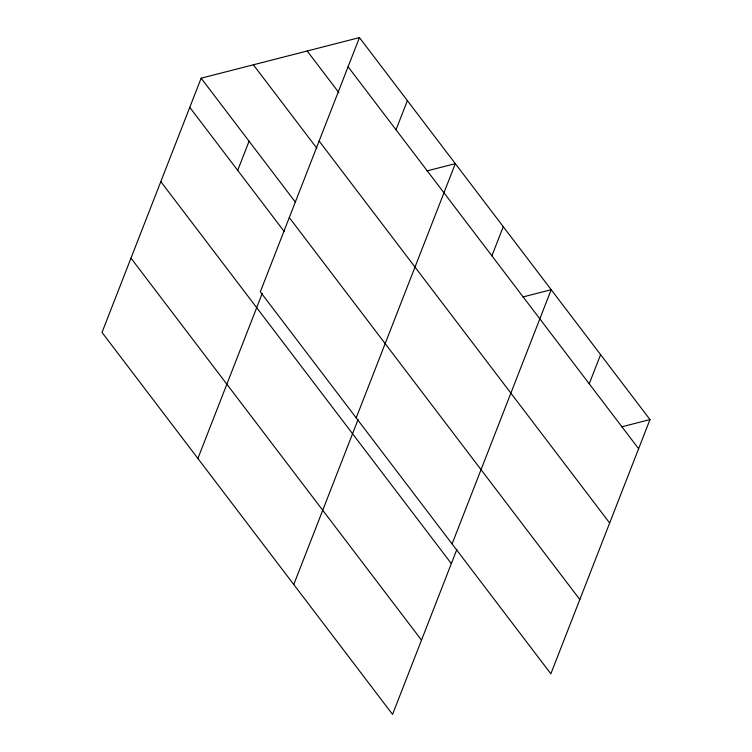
<?xml version="1.0" encoding="UTF-8"?>
<svg xmlns="http://www.w3.org/2000/svg" width="752" height="752" viewBox="0 0 752 752"><rect width="100%" height="100%" fill="white"/><g stroke="black" fill="none" stroke-linecap="round" stroke-linejoin="round"><path stroke-width="1.13" d="M359.447 37.6L260.333 291.823L550.859 673.811L649.982 419.578L359.447 37.6L201.141 78.189L102.018 332.422L392.553 714.4L456.878 549.402M237.707 170.375L249.072 141.216M197.898 458.476L262.222 293.477M396.022 129.786L407.387 100.627M356.204 417.877L455.327 163.654L426.929 170.93M293.769 584.53L358.102 419.531M491.893 255.84L503.267 226.681M452.084 543.931L551.197 289.708L522.809 296.993M589.22 383.802L600.594 354.643M621.584 426.863L649.982 419.578M348.082 66.759L638.617 448.737M307.201 50.995L338.926 92.703M319.121 141.028L609.656 523.007M253.377 64.794L316.827 148.219M201.141 78.189L295.602 202.391M289.285 217.554L579.82 599.532M189.767 107.348L284.237 231.55M160.815 181.617L451.341 563.605M130.98 258.143L421.505 640.131"/></g></svg>
